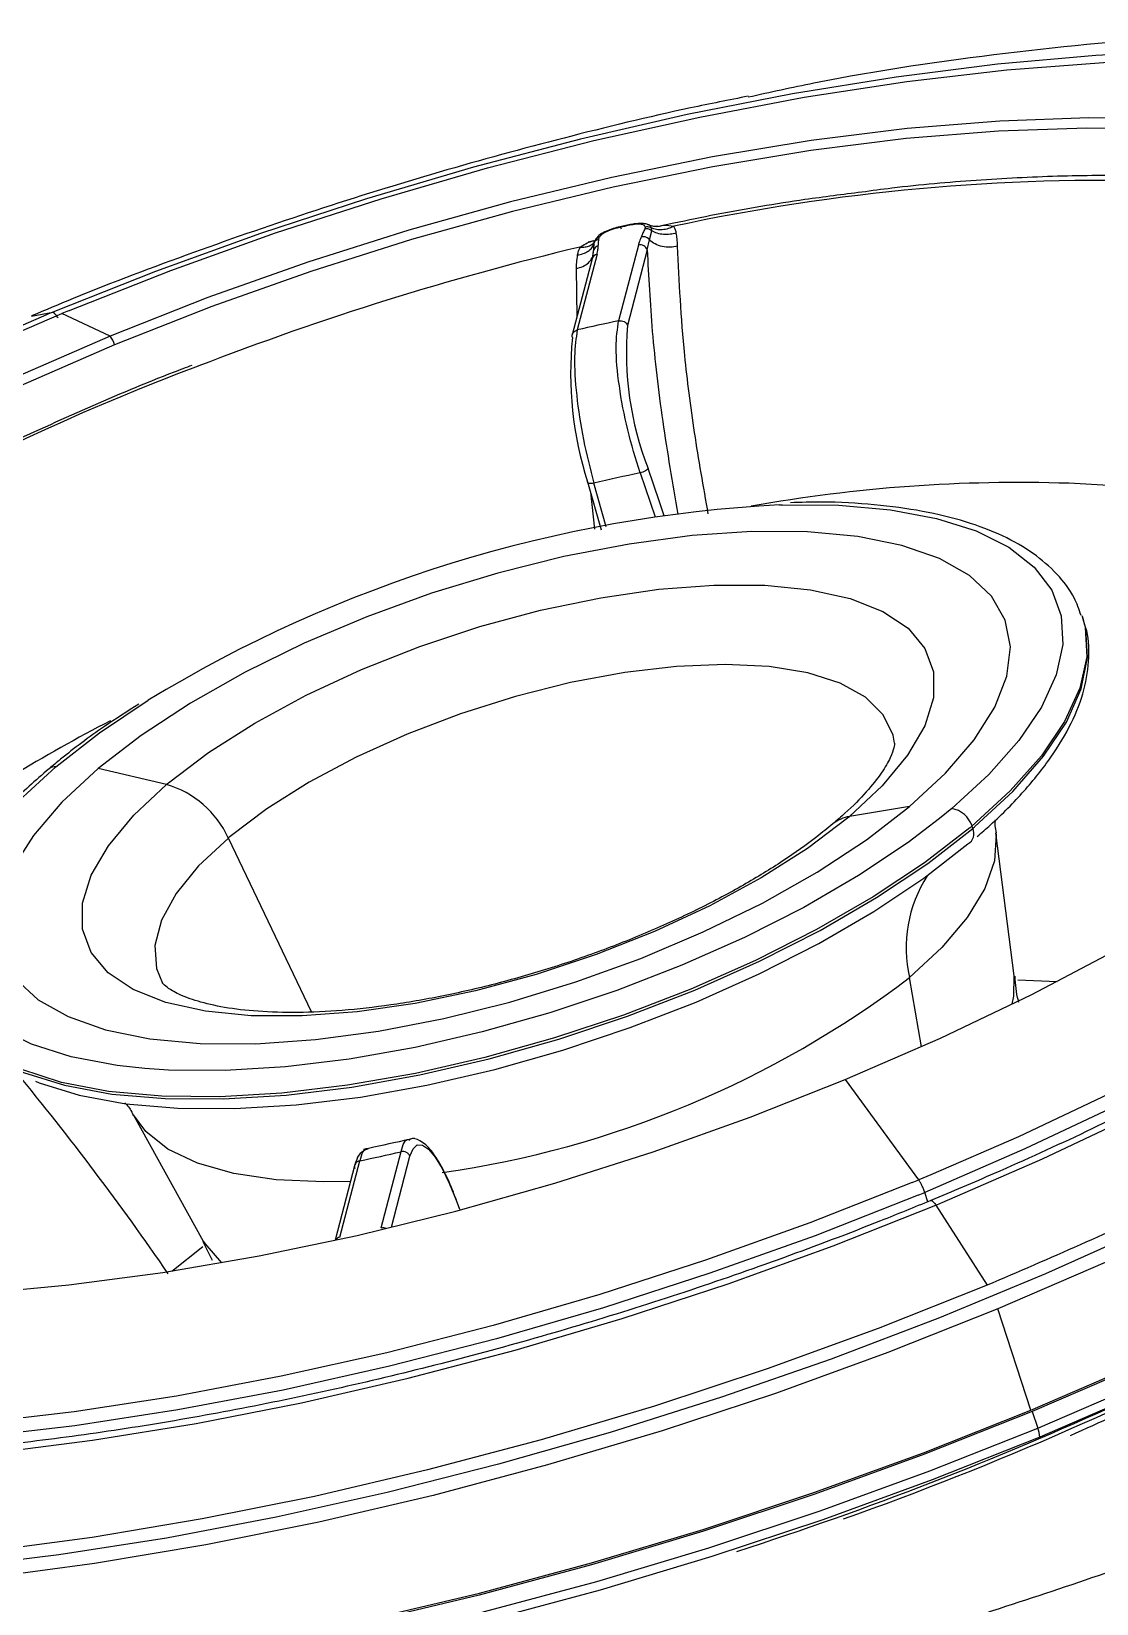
# Model space of a CAD drawing. Extents: x 939 to 1039, y 781 to 934.
# Drawn here: x 987.571 to 989.31, y 834.942 to 837.506 of the extents above; entities that cross this region are included whole.
import ezdxf

# ---------------------------------------------------------------- set-up
doc = ezdxf.new("R2010")
doc.units = 0
doc.header["$MEASUREMENT"] = 0
doc.layers.add('1', color=4, linetype='Continuous')

# ---------------------------------------------------------------- blocks, each defined once
blk = doc.blocks.new('Envoy')
at = {"layer": '1', "color": 3, "linetype": 'Continuous', "lineweight": 25}
for p, q in [((49.8924, 38.0166), (49.8777, 38.0133)), ((49.93, 38.0067), (49.9294, 38.0115)), ((49.9407, 38.0139), (49.9376, 38.0133)), ((49.9658, 38.019), (49.9407, 38.0139)), ((49.8347, 37.9904), (49.826, 37.9883)), ((49.8335, 37.9855), (49.833, 37.986)), ((49.8353, 37.9858), (49.8347, 37.9781)), ((49.8371, 37.9911), (49.8353, 37.9858)), ((49.8387, 37.9934), (49.8371, 37.9911)), ((49.9079, 37.9835), (49.8758, 37.8599)), ((49.9224, 37.9759), (49.9262, 37.9918)), ((49.9262, 37.9918), (49.93, 38.0067)), ((49.8324, 37.9613), (49.8001, 37.8372)), ((49.8405, 37.9686), (49.8083, 37.845)), ((49.8348, 37.9753), (49.8328, 37.9625)), ((49.8347, 37.9781), (49.8342, 37.9715)), ((49.8345, 37.978), (49.8342, 37.9723)), ((49.9224, 37.9759), (49.8903, 37.8523)), ((49.8063, 37.9451), (49.8076, 37.8657)), ((48.9176, 37.8676), (48.9523, 37.874)), ((49.0458, 37.8349), (48.9673, 37.872)), ((49.9108, 37.6117), (49.9351, 37.5404)), ((49.9419, 37.5663), (49.9238, 37.6192)), ((49.8251, 37.5974), (49.8473, 37.5187)), ((49.8299, 37.5803), (49.8365, 37.5201)), ((49.8553, 37.524), (49.8352, 37.595)), ((49.9502, 37.542), (49.9419, 37.5663)), ((50.6319, 37.3794), (50.6328, 37.3768)), ((50.6341, 37.373), (50.6328, 37.3768)), ((50.6362, 37.3658), (50.6341, 37.373)), ((49.1379, 37.1034), (49.0263, 37.1294)), ((50.3504, 37.0675), (50.2525, 37.0513)), ((50.4193, 37.0643), (50.3995, 37.048)), ((50.4524, 37.0356), (50.4537, 37.0318)), ((49.3744, 36.7327), (49.2388, 37.0162)), ((50.5211, 36.7914), (50.4915, 37.0246)), ((50.3702, 36.6757), (50.3506, 36.7886)), ((50.527, 36.7846), (50.5916, 36.7823)), ((50.3657, 36.4586), (50.2458, 36.6221)), ((49.0839, 36.5643), (49.1978, 36.3587)), ((49.4882, 36.3801), (49.5206, 36.5046)), ((49.505, 36.3812), (49.5352, 36.497)), ((49.4454, 36.4836), (49.4133, 36.36)), ((49.4208, 36.3652), (49.4532, 36.4896)), ((50.3855, 36.4668), (50.3657, 36.4585)), ((49.6107, 36.4254), (49.6161, 36.4109)), ((50.3803, 36.4229), (50.3752, 36.4381)), ((50.3935, 36.4174), (50.4772, 36.2865)), ((49.1463, 36.3097), (49.1969, 36.3496)), ((49.1969, 36.3581), (49.2122, 36.3273)), ((50.5485, 36.083), (50.4946, 36.2479)), ((50.5509, 36.0806), (50.5597, 36.0536))]:
    blk.add_line(p, q, dxfattribs=at)
at = {"layer": '1', "color": 3, "linetype": 'Continuous', "lineweight": 25, "flags": 128}
for points in [[(51.3827, 38.2576), (51.3538, 38.2634), (51.2306, 38.2827), (51.0983, 38.2953), (50.9577, 38.3013), (50.8095, 38.3004), (50.6547, 38.2928), (50.4941, 38.2785), (50.3288, 38.2576), (50.1596, 38.2302), (49.9876, 38.1964), (49.8137, 38.1565), (49.639, 38.1106), (49.4645, 38.0591), (49.2912, 38.0023), (49.1201, 37.9405), (48.9523, 37.874)], [(48.978, 37.8764), (49.1451, 37.9422), (49.3155, 38.0032), (49.4881, 38.059), (49.6617, 38.1094), (49.8354, 38.1539), (50.0081, 38.1924), (50.1786, 38.2246), (50.346, 38.2503), (50.5092, 38.2693), (50.6672, 38.2815), (50.8191, 38.2868), (50.9639, 38.2853), (51.1008, 38.2768), (51.2288, 38.2616), (51.3472, 38.2396), (51.4553, 38.211), (51.5524, 38.176), (51.6379, 38.1347), (51.7113, 38.0875), (51.7545, 38.0517)], [(50.404, 36.4217), (50.5673, 36.4927), (50.7253, 36.5675)], [(51.451, 37.9761), (51.3919, 38.0261), (51.3194, 38.07), (51.2342, 38.1076), (51.137, 38.1384), (51.0283, 38.1623), (50.9092, 38.1791), (50.7804, 38.1887), (50.643, 38.191), (50.498, 38.1859), (50.3466, 38.1736), (50.1897, 38.154), (50.0288, 38.1275), (49.8649, 38.094), (49.6994, 38.054), (49.5335, 38.0077), (49.3684, 37.9555), (49.2054, 37.8978), (49.0458, 37.8349)], [(51.4421, 37.961), (51.3833, 38.0106), (51.3113, 38.0543), (51.2267, 38.0915), (51.1301, 38.1222), (51.0222, 38.1459), (50.9039, 38.1626), (50.776, 38.1721), (50.6395, 38.1744), (50.4955, 38.1694), (50.3451, 38.1571), (50.1894, 38.1377), (50.0295, 38.1113), (49.8667, 38.0781), (49.7023, 38.0384), (49.5375, 37.9924), (49.3736, 37.9405), (49.2117, 37.8832), (49.0532, 37.8207)], [(50.7408, 36.3806), (50.5725, 36.305), (50.3995, 36.2333), (50.2228, 36.1662), (50.0434, 36.1038), (49.862, 36.0465), (49.6799, 35.9946), (49.4978, 35.9485), (49.3168, 35.9083), (49.1378, 35.8743), (48.9619, 35.8466), (48.7898, 35.8254), (48.6227, 35.8108), (48.4612, 35.803), (48.3064, 35.8018), (48.159, 35.8074), (48.0199, 35.8197), (47.8897, 35.8386), (47.7691, 35.864), (47.6589, 35.8959), (47.5595, 35.934), (47.4716, 35.9781), (47.3955, 36.028), (47.3318, 36.0835)], [(47.4655, 36.6794), (47.4751, 36.7117), (47.5081, 36.7934), (47.5544, 36.8775), (47.6137, 36.9633), (47.6856, 37.0503), (47.7697, 37.1381), (47.8655, 37.226), (47.9723, 37.3136), (48.0895, 37.4002), (48.2164, 37.4854), (48.3522, 37.5687), (48.4961, 37.6494), (48.6472, 37.7272), (48.8046, 37.8015), (48.9672, 37.872)], [(48.9418, 37.8696), (48.7785, 37.7986), (48.6204, 37.7238), (48.4685, 37.6456), (48.3236, 37.5644), (48.1867, 37.4808), (48.0584, 37.3953), (47.9395, 37.3083), (47.8308, 37.2203), (47.7329, 37.1319), (47.6463, 37.0436), (47.637, 37.0333)], [(49.0458, 37.8349), (48.8949, 37.7693), (48.7493, 37.6998), (48.6103, 37.627), (48.4787, 37.5512), (48.3555, 37.4732), (48.2416, 37.3933), (48.1378, 37.3123), (48.0449, 37.2307), (47.9635, 37.149), (47.8942, 37.068), (47.8376, 36.9881), (47.794, 36.9099), (47.7637, 36.834), (47.747, 36.7609), (47.744, 36.6913), (47.7502, 36.6437)], [(49.0532, 37.8207), (48.8997, 37.754), (48.752, 37.6832), (48.611, 37.6089), (48.4779, 37.5317), (48.3536, 37.4521), (48.239, 37.3707), (48.1352, 37.2882), (48.0427, 37.2052), (47.9624, 37.1222), (47.8949, 37.04), (47.8406, 36.9591), (47.7999, 36.8802), (47.7732, 36.8038), (47.7607, 36.7306), (47.7624, 36.6611), (47.7784, 36.5957), (47.8085, 36.5351), (47.8525, 36.4796)], [(50.2457, 36.6221), (50.4008, 36.6896), (50.5501, 36.7611), (50.6925, 36.8362), (50.827, 36.9144), (50.9525, 36.9949), (51.068, 37.0771), (51.1727, 37.1606), (51.2658, 37.2445), (51.3465, 37.3283), (51.4143, 37.4114), (51.4687, 37.4931), (51.5092, 37.5727), (51.5355, 37.6498), (51.5474, 37.7236), (51.5456, 37.7875)], [(52.216, 37.767), (52.2445, 37.7045), (52.2631, 37.6319), (52.2683, 37.5552), (52.2602, 37.4749), (52.2387, 37.3914), (52.204, 37.3053), (52.1563, 37.2168), (52.0957, 37.1266), (52.0227, 37.035), (51.9376, 36.9426), (51.8409, 36.8499), (51.7331, 36.7573), (51.6148, 36.6654), (51.4866, 36.5747), (51.3491, 36.4856), (51.2032, 36.3985), (51.0496, 36.3141), (50.8891, 36.2327), (50.7226, 36.1547), (50.5509, 36.0806)], [(52.2058, 37.6942), (52.2034, 37.6689), (52.1865, 37.5849), (52.1557, 37.4978), (52.1112, 37.4082), (52.0533, 37.3166), (51.9822, 37.2235), (51.8984, 37.1293), (51.8024, 37.0347), (51.6946, 36.9402), (51.5757, 36.8462), (51.4463, 36.7534), (51.3072, 36.6622), (51.1592, 36.5731), (51.003, 36.4866), (50.8395, 36.4033), (50.6698, 36.3236), (50.4946, 36.2479)], [(50.5485, 36.083), (50.7197, 36.1569), (50.8857, 36.2346), (51.0457, 36.3158), (51.1989, 36.4), (51.3444, 36.4867), (51.4814, 36.5756), (51.6093, 36.6661), (51.7272, 36.7577), (51.8347, 36.85), (51.9311, 36.9424), (52.0159, 37.0345), (52.0887, 37.1258), (52.1491, 37.2158), (52.1967, 37.304), (52.2313, 37.3899), (52.2527, 37.4731), (52.2608, 37.5532), (52.2556, 37.6296), (52.2406, 37.6915)], [(50.1385, 37.5598), (50.1432, 37.5599), (50.2353, 37.5591), (50.3195, 37.5517), (50.3944, 37.5376), (50.459, 37.5171), (50.5124, 37.4905), (50.5537, 37.4582), (50.5825, 37.4206), (50.5982, 37.3784), (50.6006, 37.332), (50.5897, 37.2823), (50.5657, 37.2298), (50.5289, 37.1755), (50.4799, 37.12), (50.4193, 37.0643)], [(50.3504, 37.0675), (50.4094, 37.1222), (50.456, 37.1765), (50.4896, 37.2295), (50.5094, 37.2803), (50.5152, 37.3279), (50.5068, 37.3716), (50.4844, 37.4106), (50.4484, 37.4443), (50.3994, 37.4721), (50.3382, 37.4935), (50.266, 37.5081), (50.1838, 37.5157), (50.0931, 37.5162), (49.9955, 37.5095), (49.8927, 37.4958), (49.7864, 37.4753), (49.6784, 37.4483), (49.5705, 37.4154), (49.4647, 37.377), (49.3627, 37.3339), (49.2663, 37.2867), (49.1771, 37.2363), (49.0966, 37.1836), (49.0263, 37.1294)], [(51.831, 37.4986), (51.7966, 37.4386), (51.737, 37.3523), (51.6646, 37.2647), (51.58, 37.1764), (51.4837, 37.0879), (51.3762, 36.9998), (51.2583, 36.9126), (51.1306, 36.8269), (50.994, 36.7432), (50.8492, 36.6619), (50.6972, 36.5837), (50.5389, 36.5089), (50.3752, 36.4381)], [(52.2729, 37.4728), (52.2668, 37.4286), (52.2454, 37.3454), (52.2108, 37.2595), (52.1632, 37.1713), (52.1029, 37.0814), (52.0301, 36.9901), (51.9453, 36.898), (51.8489, 36.8056), (51.7414, 36.7133), (51.6235, 36.6217), (51.4957, 36.5312), (51.3586, 36.4424), (51.2132, 36.3556), (51.06, 36.2715), (50.9, 36.1903), (50.734, 36.1126), (50.5629, 36.0387)], [(49.1412, 37.1062), (49.2066, 37.1557), (49.2819, 37.2037), (49.3656, 37.2491), (49.456, 37.291), (49.5513, 37.3286), (49.6494, 37.3611), (49.7485, 37.3879), (49.8465, 37.4083), (49.9414, 37.4221), (50.0313, 37.4289), (50.1145, 37.4286), (50.1891, 37.4211), (50.2537, 37.4067), (50.3071, 37.3856), (50.348, 37.3583), (50.3757, 37.3253), (50.3896, 37.2872), (50.3895, 37.2449), (50.3753, 37.1993), (50.3473, 37.1511), (50.3061, 37.1015), (50.2525, 37.0513)], [(51.7602, 37.4248), (51.7192, 37.3672), (51.6473, 37.2802), (51.5632, 37.1924), (51.4674, 37.1045), (51.3606, 37.0169), (51.2434, 36.9303), (51.1165, 36.8451), (50.9807, 36.7618), (50.8368, 36.6811), (50.6857, 36.6033), (50.5283, 36.529), (50.3855, 36.4668)], [(50.5597, 36.0536), (50.7314, 36.1277), (50.8979, 36.2057), (51.0584, 36.2871), (51.212, 36.3716), (51.358, 36.4586), (51.4954, 36.5477), (51.6236, 36.6385), (51.742, 36.7304), (51.8498, 36.8229), (51.9465, 36.9157), (52.0315, 37.008), (52.1045, 37.0996), (52.1651, 37.1898), (52.2128, 37.2783), (52.2475, 37.3645), (52.2611, 37.411)], [(50.6328, 37.3768), (50.6374, 37.3595), (50.6397, 37.3117), (50.6284, 37.2604), (50.6036, 37.2063), (50.5656, 37.1503), (50.5149, 37.0931), (50.4524, 37.0356)], [(50.4572, 37.0348), (50.5191, 37.0923), (50.5691, 37.1495), (50.6064, 37.2054), (50.6306, 37.2594), (50.6412, 37.3105), (50.6381, 37.3581), (50.6362, 37.3658)], [(50.3261, 37.1711), (50.3237, 37.184), (50.3077, 37.2174), (50.2787, 37.2459), (50.2374, 37.2688), (50.1846, 37.2856), (50.1215, 37.2958), (50.0496, 37.2994), (49.9704, 37.2961), (49.8857, 37.2862), (49.7974, 37.2697), (49.7074, 37.2471), (49.6178, 37.2188), (49.5304, 37.1856), (49.4474, 37.1481), (49.3705, 37.1071), (49.3014, 37.0636), (49.2416, 37.0186)], [(48.9574, 37.1326), (49.0286, 37.1879), (49.108, 37.2409)], [(49.1024, 36.6403), (49.0572, 36.6452), (48.9823, 36.6593), (48.9176, 36.6798), (48.8643, 36.7064), (48.8229, 36.7387), (48.7942, 36.7763), (48.7785, 36.8185), (48.776, 36.8649), (48.7869, 36.9146), (48.8109, 36.967), (48.8477, 37.0214), (48.8968, 37.0768), (48.9574, 37.1326)], [(49.0263, 37.1294), (48.9673, 37.0747), (48.9206, 37.0203), (48.8871, 36.9674)], [(48.8922, 36.7862), (48.9282, 36.7525), (48.9772, 36.7248), (49.0384, 36.7034), (49.1107, 36.6888), (49.1929, 36.6812), (49.2835, 36.6807), (49.3811, 36.6874), (49.4839, 36.7011), (49.5903, 36.7216), (49.6983, 36.7485), (49.8061, 36.7815), (49.9119, 36.8199), (50.0139, 36.863), (50.1104, 36.9102), (50.1996, 36.9605), (50.28, 37.0133), (50.3504, 37.0675)], [(50.2492, 37.0486), (50.1838, 36.999), (50.1085, 36.9511), (50.0248, 36.9057), (49.9344, 36.8638), (49.8391, 36.8262), (49.741, 36.7937), (49.6419, 36.7669), (49.5439, 36.7464), (49.449, 36.7327), (49.3591, 36.7259), (49.2759, 36.7262), (49.2013, 36.7337), (49.1367, 36.7481), (49.0833, 36.7692), (49.0424, 36.7965), (49.0147, 36.8295), (49.0008, 36.8675), (49.0009, 36.9098), (49.0151, 36.9555), (49.0431, 37.0037), (49.0843, 37.0533), (49.1379, 37.1034)], [(50.3995, 37.048), (50.348, 37.009), (50.2671, 36.955), (50.1778, 36.9031), (50.0813, 36.8541), (49.9791, 36.8086), (49.8727, 36.7674), (49.7636, 36.7309), (49.6533, 36.6999), (49.5436, 36.6746), (49.436, 36.6556), (49.3321, 36.6429), (49.2334, 36.637), (49.1413, 36.6377), (49.1024, 36.6403)], [(47.8786, 36.0538), (47.9919, 36.0279), (48.1151, 36.0086), (48.2474, 35.996), (48.3881, 35.99), (48.5362, 35.9909), (48.6911, 35.9985), (48.8516, 36.0128), (49.017, 36.0337), (49.1862, 36.0611), (49.3582, 36.0949), (49.5321, 36.1349), (49.7068, 36.1807), (49.8813, 36.2322), (50.0546, 36.289), (50.2256, 36.3509), (50.3935, 36.4174)], [(50.449, 37.0327), (50.375, 36.9758), (50.2912, 36.9202), (50.1987, 36.8668), (50.099, 36.8164), (49.9934, 36.7697), (49.8835, 36.7273), (49.7709, 36.69), (49.6573, 36.6582), (49.5442, 36.6323), (49.4334, 36.6129), (49.3263, 36.6001), (49.2247, 36.5941), (49.13, 36.5951), (49.0434, 36.6029), (48.9664, 36.6176), (48.9, 36.6389), (48.8452, 36.6664), (48.8027, 36.6998), (48.7733, 36.7386), (48.7627, 36.7624)], [(48.7631, 36.7612), (48.7757, 36.7327), (48.8059, 36.6942), (48.849, 36.6611), (48.9044, 36.6338), (48.9714, 36.6129), (49.0489, 36.5986), (49.1358, 36.5911), (49.231, 36.5905), (49.3329, 36.5968), (49.4401, 36.6099), (49.5511, 36.6297), (49.6643, 36.6558), (49.7779, 36.6879), (49.8904, 36.7256), (50.0001, 36.7681), (50.1054, 36.8151), (50.2048, 36.8656), (50.2968, 36.9191), (50.3802, 36.9748), (50.4537, 37.0318)], [(49.2388, 37.0162), (49.1903, 36.9706), (49.1537, 36.9256), (49.1297, 36.882), (49.1189, 36.8409), (49.1215, 36.8032), (49.1311, 36.7796)], [(50.4916, 37.0242), (50.4919, 37.0212), (50.4892, 36.979), (50.4733, 36.9338), (50.4445, 36.8864), (50.4034, 36.8377), (50.3506, 36.7886)], [(48.9243, 36.6194), (48.93, 36.6171), (48.9956, 36.5967), (49.0714, 36.5827), (49.1565, 36.5753), (49.2496, 36.5747), (49.3493, 36.5809), (49.4542, 36.5937), (49.5628, 36.6131), (49.6735, 36.6387), (49.7847, 36.6701), (49.8948, 36.7069), (50.0021, 36.7485), (50.1051, 36.7945), (50.2024, 36.8439), (50.2925, 36.8963), (50.374, 36.9508), (50.4459, 37.0065)], [(50.5182, 36.7452), (50.5206, 36.758), (50.5211, 36.7914)], [(47.7641, 36.5967), (47.779, 36.564), (47.8167, 36.5073), (47.8676, 36.4559), (47.9314, 36.41), (48.0075, 36.37), (48.0954, 36.3361), (48.1944, 36.3087), (48.3039, 36.288), (48.4231, 36.274), (48.5511, 36.2669), (48.687, 36.2667), (48.8298, 36.2734), (48.9785, 36.2871), (49.132, 36.3075), (49.2892, 36.3345), (49.4489, 36.368), (49.6101, 36.4077), (49.7715, 36.4533), (49.932, 36.5045), (50.0905, 36.5609), (50.2457, 36.6221)], [(49.4383, 36.4559), (49.3944, 36.4552), (49.3167, 36.4588), (49.2476, 36.4691), (49.1884, 36.4858), (49.1403, 36.5086), (49.1041, 36.5372), (49.0838, 36.5644)], [(49.5352, 36.497), (49.5402, 36.5094), (49.5471, 36.5155), (49.5556, 36.5152), (49.5654, 36.5085), (49.5763, 36.4956), (49.5877, 36.4769), (49.5993, 36.4533), (49.6107, 36.4254)], [(50.355, 36.4541), (50.1878, 36.3884), (50.0174, 36.3274), (49.8448, 36.2715), (49.6712, 36.2211), (49.4975, 36.1766), (49.3249, 36.1381), (49.1543, 36.1059), (48.9869, 36.0803), (48.8237, 36.0613), (48.6657, 36.0491), (48.5138, 36.0437), (48.369, 36.0453), (48.2322, 36.0537), (48.1042, 36.0689), (47.9857, 36.0909), (47.9636, 36.0961)], [(50.3645, 36.4336), (50.1963, 36.3674), (50.0248, 36.3061), (49.8512, 36.2499), (49.6765, 36.1992), (49.5018, 36.1544), (49.3281, 36.1157), (49.1565, 36.0833), (48.9881, 36.0575), (48.8239, 36.0384), (48.6649, 36.0261), (48.5121, 36.0207), (48.3664, 36.0223), (48.2288, 36.0307), (48.1, 36.0461), (47.9808, 36.0682), (47.8721, 36.097), (47.7744, 36.1322), (47.7516, 36.1421)], [(49.1979, 36.3585), (49.2003, 36.3545), (49.2274, 36.3232)], [(50.4772, 36.2865), (50.2993, 36.2159), (50.1179, 36.1502), (49.9342, 36.0896), (49.7491, 36.0345), (49.5638, 35.9853), (49.3792, 35.9421), (49.1963, 35.9053), (49.0163, 35.8751), (48.84, 35.8516), (48.6685, 35.8349), (48.5028, 35.8252), (48.3437, 35.8224), (48.1922, 35.8267), (48.0491, 35.838), (47.9152, 35.8562), (47.7913, 35.8812), (47.678, 35.913), (47.576, 35.9512), (47.4859, 35.9957), (47.4081, 36.0463), (47.3431, 36.1026)], [(50.4946, 36.2479), (50.315, 36.1767), (50.132, 36.1103), (49.9466, 36.0492), (49.7599, 35.9936), (49.5729, 35.9439), (49.3866, 35.9004), (49.2021, 35.8633), (49.0204, 35.8328), (48.8426, 35.809), (48.6695, 35.7922), (48.5023, 35.7824), (48.3418, 35.7796), (48.1889, 35.784), (48.0446, 35.7954), (47.9095, 35.8137), (47.7844, 35.839), (47.6701, 35.871), (47.5672, 35.9096), (47.4762, 35.9545), (47.3977, 36.0055), (47.3321, 36.0623)], [(50.5509, 36.0806), (50.375, 36.0108), (50.1958, 35.9456), (50.0143, 35.8854), (49.8314, 35.8305), (49.6482, 35.7812), (49.4656, 35.7377), (49.2845, 35.7004), (49.1059, 35.6694), (48.9309, 35.6448), (48.7602, 35.6268), (48.5949, 35.6155), (48.4358, 35.611), (48.2838, 35.6132), (48.1397, 35.6222), (48.0041, 35.6379), (47.878, 35.6602)], [(47.8836, 35.6638), (48.0094, 35.6416), (48.1445, 35.6259), (48.2882, 35.617), (48.4398, 35.6148), (48.5984, 35.6193), (48.7632, 35.6306), (48.9334, 35.6485), (49.1079, 35.673), (49.2859, 35.704), (49.4664, 35.7412), (49.6485, 35.7845), (49.8312, 35.8336), (50.0135, 35.8884), (50.1945, 35.9484), (50.3731, 36.0134), (50.5485, 36.083)], [(50.5629, 36.0387), (50.3876, 35.9691), (50.209, 35.9041), (50.028, 35.8441), (49.8457, 35.7894), (49.6631, 35.7402), (49.481, 35.6969), (49.3005, 35.6597), (49.1225, 35.6288), (48.948, 35.6043), (48.7779, 35.5864), (48.6131, 35.5751), (48.4545, 35.5706), (48.303, 35.5728), (48.1593, 35.5817), (48.0242, 35.5974), (47.8985, 35.6196), (47.7827, 35.6484), (47.6776, 35.6835), (47.5837, 35.7247), (47.5015, 35.7718), (47.4313, 35.8247), (47.3818, 35.8735)], [(47.4274, 35.8311), (47.4885, 35.7859), (47.571, 35.7386), (47.6653, 35.6973), (47.7707, 35.6621), (47.8868, 35.6332), (48.013, 35.6109), (48.1485, 35.5952), (48.2926, 35.5862), (48.4446, 35.584), (48.6037, 35.5886), (48.769, 35.5999), (48.9397, 35.6178), (49.1147, 35.6424), (49.2933, 35.6735), (49.4744, 35.7108), (49.657, 35.7542), (49.8403, 35.8035), (50.0231, 35.8584), (50.2046, 35.9186), (50.3838, 35.9838), (50.5597, 36.0536)]]:
    blk.add_lwpolyline(points, dxfattribs=at)
at = {"layer": '1', "color": 3, "linetype": 'Continuous', "lineweight": 25}
for centre, radius, start, end in [((50.6711, 34.7328), 3.3563, 88.2667, 102.1311), ((49.9108, 37.9712), 0.0126, 21.9287, 103.0024), ((50.9473, 33.2471), 4.8673, 103.4801, 111.1735), ((49.8424, 37.9584), 0.0104, 100.7146, 164.1035), ((51.0275, 32.8618), 5.4248, 112.4913, 112.6112), ((51.1026, 32.7162), 5.5805, 112.3788, 112.498), ((50.6341, 34.2702), 3.669, 101.9289, 103.0079), ((49.0164, 37.8106), 0.0382, 15.3828, 39.5232), ((50.3724, 37.7739), 0.575, 174.1509, 197.8752), ((50.4086, 37.8078), 0.5202, 175.0907, 201.2611), ((50.5011, 34.2709), 3.7517, 110.4656, 127.0053), ((50.5635, 34.4802), 3.1989, 101.7735, 103.1592), ((50.5289, 35.107), 2.4892, 88.1275, 100.1069), ((50.5755, 36.4227), 1.1727, 73.7414, 88.3026), ((50.2548, 35.3592), 2.2036, 93.0242, 121.3594), ((50.228, 34.9147), 2.5793, 117.2641, 125.4543), ((48.9561, 37.1167), 0.0159, 85.2989, 128.7482), ((49.6148, 36.5374), 0.7402, 129.7828, 130.1145), ((49.0926, 36.9492), 0.1608, 24.6521, 73.6613), ((50.413, 37.0234), 0.0413, 17.0963, 81.2165), ((50.2607, 36.9968), 0.0552, 98.5133, 129.6075), ((49.7481, 37.6503), 0.7831, 309.7921, 310.1056), ((49.7271, 37.897), 1.1261, 309.8718, 310.098), ((49.7561, 37.8598), 1.0827, 310.1104, 310.3572), ((49.6669, 36.5079), 0.6646, 129.7852, 130.1059), ((50.4367, 37.0232), 0.019, 298.8259, 27.0067), ((50.5603, 36.8378), 0.2153, 147.1394, 193.2146), ((49.3551, 38.1026), 1.6486, 278.1203, 307.1475), ((45.3168, 33.6781), 4.6395, 34.4888, 39.5762), ((48.6963, 40.0717), 3.6612, 281.93, 283.0113), ((47.9795, 42.222), 6.2379, 292.38431, 292.49055), ((48.2904, 41.472), 5.4485, 292.3745, 292.4968), ((48.3275, 41.4072), 5.4006, 292.4909, 292.6114), ((49.491, 36.3673), 0.013, 64.7421, 102.1641), ((49.4229, 36.3547), 0.0107, 101.3544, 149.4004), ((48.4441, 40.9869), 5.3903, 289.4943, 297.8994), ((48.3188, 41.2975), 5.7193, 287.8176, 294.5562), ((50.5105, 36.0353), 0.0525, 3.7675, 20.4928)]:
    blk.add_arc(centre, radius, start, end, dxfattribs=at)
for points, knots in [([(50.0874, 38.2252), (50.1232, 38.2331), (50.2663, 38.2645), (50.5092, 38.2992), (50.8092, 38.3281), (51.0895, 38.334), (51.3471, 38.3194), (51.5722, 38.2811), (51.7139, 38.2468), (51.7691, 38.2203), (51.7711, 38.2194)], [0, 0, 0, 0, 0.052338, 0.209331, 0.366325, 0.523318, 0.680312, 0.837306, 0.9943, 1, 1, 1, 1]), ([(50.0873, 38.2263), (50.0559, 38.2201), (49.9557, 38.2003), (49.7872, 38.1592), (49.5829, 38.1036), (49.381, 38.0412), (49.1817, 37.9721), (49.027, 37.9142), (48.9402, 37.8774), (48.9177, 37.8678)], [0, 0, 0, 0, 0.0790473, 0.2530632, 0.425422, 0.5968736, 0.7681648, 0.9399244, 1, 1, 1, 1]), ([(50.7827, 38.0942), (50.7615, 38.095), (50.6999, 38.0974), (50.5928, 38.0967), (50.4599, 38.0897), (50.3527, 38.0807), (50.2889, 38.072), (50.2725, 38.0698)], [0, 0, 0, 0, 0.135741, 0.394141, 0.652438, 0.910597, 1, 1, 1, 1]), ([(50.2725, 38.0698), (50.2417, 38.0659), (50.1639, 38.0561), (50.0611, 38.0389), (49.9889, 38.0239), (49.9658, 38.019)], [0, 0, 0, 0, 0.307853, 0.778748, 1, 1, 1, 1]), ([(52.0477, 38.0508), (52.078, 38.0148), (52.1384, 37.9426), (52.1765, 37.815), (52.1751, 37.6761), (52.1304, 37.5265), (52.0443, 37.3693), (51.9179, 37.2072), (51.7535, 37.0427), (51.5539, 36.8789), (51.3226, 36.7184), (51.0632, 36.5643), (50.7813, 36.418), (50.5786, 36.3303), (50.4772, 36.2865)], [0, 0, 0, 0, 0.083333, 0.166667, 0.25, 0.333333, 0.416667, 0.5, 0.583333, 0.666667, 0.75, 0.833333, 0.916667, 1, 1, 1, 1]), ([(49.8779, 38.0134), (49.8743, 38.0125), (49.8669, 38.0106), (49.8553, 38.0063), (49.8448, 38.0009), (49.8407, 37.996), (49.8385, 37.9935)], [0, 0, 0, 0, 0.231609, 0.473155, 0.729235, 1, 1, 1, 1]), ([(49.8766, 38.0121), (49.8723, 38.011), (49.8642, 38.009), (49.8539, 38.0046), (49.8473, 38.0002), (49.8454, 37.9978), (49.8445, 37.9966)], [0, 0, 0, 0, 0.334066, 0.622998, 0.82173, 1, 1, 1, 1]), ([(49.8913, 38.0154), (49.8886, 38.0148), (49.8837, 38.0137), (49.8788, 38.0126), (49.8766, 38.0121)], [0, 0, 0, 0, 0.560009, 1, 1, 1, 1]), ([(49.8766, 38.0121), (49.8768, 38.0125), (49.8771, 38.0134), (49.878, 38.0134), (49.879, 38.0124), (49.8797, 38.0109), (49.8801, 38.0102)], [0, 0, 0, 0, 0.244185, 0.500089, 0.755912, 1, 1, 1, 1]), ([(49.9189, 38.0131), (49.9187, 38.0138), (49.9181, 38.0154), (49.9149, 38.017), (49.9094, 38.0178), (49.9013, 38.0173), (49.8948, 38.016), (49.8913, 38.0154)], [0, 0, 0, 0, 0.14915, 0.311886, 0.493498, 0.731834, 1, 1, 1, 1]), ([(49.9248, 38.0166), (49.9227, 38.0173), (49.9187, 38.0186), (49.9103, 38.0186), (49.9013, 38.0181), (49.8953, 38.0171), (49.8924, 38.0166)], [0, 0, 0, 0, 0.273419, 0.530238, 0.770051, 1, 1, 1, 1]), ([(49.9184, 38.0103), (49.9175, 38.008), (49.9157, 38.0037), (49.9138, 37.9995), (49.913, 37.9976)], [0, 0, 0, 0, 0.5600562, 1, 1, 1, 1]), ([(49.9189, 38.0131), (49.9189, 38.0126), (49.919, 38.0117), (49.9186, 38.0108), (49.9184, 38.0103)], [0, 0, 0, 0, 0.559644, 1, 1, 1, 1]), ([(49.9184, 38.0103), (49.9194, 38.0104), (49.9215, 38.0107), (49.9246, 38.01), (49.9276, 38.0088), (49.9292, 38.0074), (49.93, 38.0067)], [0, 0, 0, 0, 0.24545, 0.499993, 0.754539, 1, 1, 1, 1]), ([(49.9189, 38.0131), (49.9198, 38.0133), (49.9216, 38.0137), (49.9244, 38.0135), (49.9271, 38.0129), (49.9287, 38.0119), (49.9294, 38.0115)], [0, 0, 0, 0, 0.2465359, 0.5000112, 0.7534743, 1, 1, 1, 1]), ([(49.9395, 38.0142), (49.9368, 38.0139), (49.9313, 38.0133), (49.9249, 38.0163), (49.9215, 38.0178)], [0, 0, 0, 0, 0.474529, 1, 1, 1, 1]), ([(49.9294, 38.0115), (49.9283, 38.0138), (49.9268, 38.0167), (49.923, 38.0169), (49.9222, 38.017)], [0, 0, 0, 0, 0.770981, 1, 1, 1, 1]), ([(49.9658, 38.0141), (49.9628, 38.0127), (49.9567, 38.0099), (49.9469, 38.0082), (49.9374, 38.0085), (49.9321, 38.0105), (49.9294, 38.0115)], [0, 0, 0, 0, 0.241835, 0.494705, 0.750383, 1, 1, 1, 1]), ([(49.9406, 38.0141), (49.9433, 38.0147), (49.9523, 38.017), (49.9603, 38.0153), (49.9658, 38.0141)], [0, 0, 0, 0, 0.299892, 1, 1, 1, 1]), ([(49.9699, 38.0033), (49.9694, 38.0054), (49.9685, 38.0093), (49.9666, 38.0126), (49.9658, 38.0141)], [0, 0, 0, 0, 0.558938, 1, 1, 1, 1]), ([(49.8083, 37.9674), (49.8115, 37.968), (49.8181, 37.9692), (49.8263, 37.9733), (49.8326, 37.9789), (49.8344, 37.9835), (49.8353, 37.9858)], [0, 0, 0, 0, 0.240347, 0.49331, 0.749813, 1, 1, 1, 1]), ([(49.8127, 37.9803), (49.8189, 37.984), (49.8277, 37.9894), (49.8382, 37.9915), (49.8414, 37.9921)], [0, 0, 0, 0, 0.698106, 1, 1, 1, 1]), ([(49.8127, 37.9803), (49.8156, 37.9802), (49.8214, 37.9801), (49.8287, 37.9821), (49.8344, 37.9857), (49.8362, 37.9893), (49.8371, 37.9911)], [0, 0, 0, 0, 0.241834, 0.494699, 0.750387, 1, 1, 1, 1]), ([(49.8435, 37.9937), (49.8425, 37.9934), (49.8405, 37.9927), (49.8381, 37.9909), (49.8362, 37.9885), (49.8356, 37.9867), (49.8353, 37.9858)], [0, 0, 0, 0, 0.245412, 0.500005, 0.754586, 1, 1, 1, 1]), ([(49.8445, 37.9966), (49.8436, 37.9964), (49.8417, 37.996), (49.8397, 37.9948), (49.8389, 37.9937), (49.8387, 37.9934)], [0, 0, 0, 0, 0.398783, 0.808501, 1, 1, 1, 1]), ([(49.8426, 37.9821), (49.8427, 37.9842), (49.843, 37.9881), (49.8433, 37.992), (49.8435, 37.9937)], [0, 0, 0, 0, 0.559986, 1, 1, 1, 1]), ([(49.8435, 37.9937), (49.8436, 37.9942), (49.8437, 37.9952), (49.8442, 37.9962), (49.8445, 37.9966)], [0, 0, 0, 0, 0.559732, 1, 1, 1, 1]), ([(49.913, 37.9976), (49.9118, 37.9949), (49.9098, 37.9901), (49.9085, 37.9855), (49.9079, 37.9835)], [0, 0, 0, 0, 0.5599732, 1, 1, 1, 1]), ([(49.913, 37.9976), (49.9142, 37.9977), (49.9167, 37.9979), (49.9205, 37.9968), (49.9239, 37.9947), (49.9255, 37.9927), (49.9262, 37.9918)], [0, 0, 0, 0, 0.243111, 0.50001, 0.756917, 1, 1, 1, 1]), ([(49.9719, 37.9817), (49.9679, 37.981), (49.9597, 37.9795), (49.9467, 37.9808), (49.9346, 37.9848), (49.929, 37.9895), (49.9262, 37.9918)], [0, 0, 0, 0, 0.233427, 0.486567, 0.746983, 1, 1, 1, 1]), ([(49.9699, 38.0033), (49.9665, 38.0024), (49.9597, 38.0006), (49.9488, 38.0005), (49.9384, 38.0023), (49.9328, 38.0053), (49.93, 38.0067)], [0, 0, 0, 0, 0.240368, 0.49334, 0.749836, 1, 1, 1, 1]), ([(49.9719, 37.9817), (49.9717, 37.9858), (49.9714, 37.9932), (49.9703, 38.0002), (49.9699, 38.0033)], [0, 0, 0, 0, 0.559242, 1, 1, 1, 1]), ([(49.8083, 37.9674), (49.8077, 37.9633), (49.8066, 37.9558), (49.8064, 37.9484), (49.8063, 37.9451)], [0, 0, 0, 0, 0.558876, 1, 1, 1, 1]), ([(49.8063, 37.9451), (49.8101, 37.9461), (49.8179, 37.9483), (49.8274, 37.9544), (49.8308, 37.9599), (49.8324, 37.9626)], [0, 0, 0, 0, 0.316753, 0.658534, 1, 1, 1, 1]), ([(49.8127, 37.9803), (49.8116, 37.9779), (49.8096, 37.9736), (49.8087, 37.9693), (49.8083, 37.9674)], [0, 0, 0, 0, 0.560359, 1, 1, 1, 1]), ([(49.8324, 37.9626), (49.8325, 37.9627), (49.8345, 37.9653), (49.8343, 37.9684), (49.8342, 37.9715)], [0, 0, 0, 0, 0.023901, 1, 1, 1, 1]), ([(49.8426, 37.9821), (49.8414, 37.9817), (49.839, 37.9808), (49.8362, 37.9782), (49.8344, 37.975), (49.8342, 37.9726), (49.8342, 37.9715)], [0, 0, 0, 0, 0.243097, 0.500012, 0.756879, 1, 1, 1, 1]), ([(49.8405, 37.9686), (49.8411, 37.9712), (49.8421, 37.9758), (49.8424, 37.9801), (49.8426, 37.9821)], [0, 0, 0, 0, 0.55998, 1, 1, 1, 1]), ([(49.9224, 37.9759), (49.9246, 37.9324), (49.929, 37.8453), (49.9459, 37.6988), (49.9636, 37.5952), (49.9723, 37.5441)], [0, 0, 0, 0, 0.336106, 0.672237, 1, 1, 1, 1]), ([(50.022, 37.5449), (50.0142, 37.5895), (49.9986, 37.6786), (49.9793, 37.8297), (49.9747, 37.9241), (49.9719, 37.9817)], [0, 0, 0, 0, 0.280162, 0.560319, 1, 1, 1, 1]), ([(48.9608, 37.8648), (48.9596, 37.8666), (48.9573, 37.8701), (48.9543, 37.8732), (48.953, 37.8737), (48.9523, 37.874)], [0, 0, 0, 0, 0.333304, 0.666618, 1, 1, 1, 1]), ([(49.9108, 37.6117), (49.9036, 37.635), (49.8893, 37.6816), (49.8756, 37.7551), (49.8697, 37.82), (49.8738, 37.8466), (49.8758, 37.8599)], [0, 0, 0, 0, 0.2496055, 0.5000272, 0.7500172, 1, 1, 1, 1]), ([(49.8758, 37.8599), (49.8773, 37.8601), (49.8803, 37.8604), (49.8847, 37.8589), (49.8884, 37.8562), (49.8897, 37.8536), (49.8903, 37.8524)], [0, 0, 0, 0, 0.2499871, 0.4999834, 0.7500057, 1, 1, 1, 1]), ([(49.8004, 37.8325), (49.8001, 37.8338), (49.7997, 37.8366), (49.8012, 37.8405), (49.8041, 37.8436), (49.8069, 37.8445), (49.8083, 37.845)], [0, 0, 0, 0, 0.250016, 0.499978, 0.750003, 1, 1, 1, 1]), ([(49.8083, 37.845), (49.8062, 37.8317), (49.8021, 37.8051), (49.8061, 37.7397), (49.8171, 37.6657), (49.8292, 37.6186), (49.8352, 37.595)], [0, 0, 0, 0, 0.249559, 0.499965, 0.750384, 1, 1, 1, 1]), ([(49.1793, 37.7872), (49.1696, 37.7835), (49.1115, 37.7617), (49.0083, 37.7178), (48.8709, 37.6557), (48.7388, 37.5901), (48.6127, 37.5217), (48.4931, 37.4508), (48.3815, 37.378), (48.292, 37.3148), (48.2436, 37.2757), (48.2263, 37.2617)], [0, 0, 0, 0, 0.0260011, 0.1547991, 0.2836123, 0.4124473, 0.5413127, 0.6702183, 0.7991742, 0.9281934, 1, 1, 1, 1]), ([(51.9153, 37.7074), (51.9153, 37.7035), (51.9155, 37.6777), (51.9044, 37.6264), (51.8814, 37.554), (51.8459, 37.4789), (51.7995, 37.4018), (51.742, 37.3229), (51.6735, 37.2427), (51.5945, 37.1617), (51.5053, 37.0801), (51.4063, 36.9986), (51.2981, 36.9177), (51.1811, 36.8377), (51.0561, 36.7592), (50.9236, 36.6825), (50.7845, 36.6082), (50.6393, 36.5367), (50.5058, 36.4756), (50.4198, 36.4394), (50.3853, 36.4249)], [0, 0, 0, 0, 0.010931, 0.071878, 0.131854, 0.191197, 0.250224, 0.309139, 0.368042, 0.426984, 0.485993, 0.545076, 0.604229, 0.663444, 0.722712, 0.782026, 0.841377, 0.900757, 0.960161, 1, 1, 1, 1]), ([(49.9238, 37.6192), (49.9234, 37.6185), (49.9227, 37.6172), (49.9195, 37.615), (49.9153, 37.613), (49.9123, 37.6122), (49.9108, 37.6117)], [0, 0, 0, 0, 0.249952, 0.499999, 0.75, 1, 1, 1, 1]), ([(49.8352, 37.595), (49.8338, 37.5948), (49.8308, 37.5943), (49.8272, 37.5946), (49.825, 37.5956), (49.8251, 37.5968), (49.8251, 37.5974)], [0, 0, 0, 0, 0.25005, 0.500031, 0.750054, 1, 1, 1, 1]), ([(50.6304, 37.3794), (50.6271, 37.3891), (50.6188, 37.4136), (50.5921, 37.4478), (50.5533, 37.4817), (50.5034, 37.5102), (50.443, 37.5332), (50.3729, 37.5502), (50.2938, 37.5607), (50.2213, 37.5652), (50.1731, 37.5637), (50.1561, 37.5632)], [0, 0, 0, 0, 0.075435, 0.190829, 0.307996, 0.429081, 0.553529, 0.679538, 0.805663, 0.931408, 1, 1, 1, 1]), ([(47.1639, 35.8441), (47.1779, 35.8094), (47.2059, 35.7401), (47.2819, 35.6497), (47.3818, 35.5705), (47.5207, 35.4968), (47.7065, 35.4343), (47.9465, 35.3899), (48.2186, 35.3692), (48.5173, 35.3713), (48.8372, 35.3949), (49.1729, 35.4386), (49.5194, 35.5007), (49.8716, 35.5796), (50.2251, 35.674), (50.575, 35.7823), (50.9161, 35.9035), (51.2435, 36.0362), (51.5514, 36.1791), (51.8344, 36.3307), (52.0863, 36.4892), (52.3016, 36.6524), (52.4755, 36.8181), (52.5931, 36.9697), (52.6649, 37.1055), (52.7011, 37.2248), (52.7109, 37.3406), (52.6935, 37.4134), (52.6848, 37.4497)], [0, 0, 0, 0, 0.0318622, 0.0637282, 0.0955815, 0.1273973, 0.1696809, 0.2117673, 0.253604, 0.295074, 0.3361847, 0.3770782, 0.4176124, 0.4581176, 0.4985083, 0.5390236, 0.5797591, 0.620631, 0.661945, 0.703572, 0.7454964, 0.787704, 0.8300629, 0.8725169, 0.9043929, 0.9362685, 0.9681368, 1, 1, 1, 1]), ([(50.4609, 37.0186), (50.4681, 37.0249), (50.4964, 37.0494), (50.5387, 37.0927), (50.5832, 37.1482), (50.6161, 37.2034), (50.6374, 37.258), (50.6443, 37.3103), (50.6434, 37.3464), (50.6367, 37.3629), (50.6361, 37.3644)], [0, 0, 0, 0, 0.053701, 0.210052, 0.367004, 0.524556, 0.681782, 0.836412, 0.985884, 1, 1, 1, 1]), ([(49.0929, 37.2347), (49.0738, 37.2226), (49.0276, 37.1933), (48.9804, 37.1576), (48.9524, 37.1343), (48.9461, 37.1292)], [0, 0, 0, 0, 0.35317, 0.855697, 1, 1, 1, 1]), ([(50.3262, 37.1707), (50.3262, 37.1708), (50.3261, 37.1712), (50.3259, 37.1649), (50.3202, 37.1482), (50.306, 37.1231), (50.2812, 37.0918), (50.253, 37.063), (50.2321, 37.045), (50.2254, 37.0392)], [0, 0, 0, 0, 0.070499, 0.239714, 0.401509, 0.572582, 0.743345, 0.917445, 1, 1, 1, 1]), ([(48.9461, 37.1292), (48.9351, 37.1196), (48.9029, 37.0919), (48.8571, 37.0453), (48.8127, 36.9898), (48.7797, 36.9345), (48.7586, 36.88), (48.7513, 36.8276), (48.7534, 36.7877), (48.762, 36.7675), (48.7642, 36.7624)], [0, 0, 0, 0, 0.076638, 0.223491, 0.370908, 0.518889, 0.666563, 0.811799, 0.952191, 1, 1, 1, 1]), ([(50.2254, 37.0392), (50.2169, 37.0322), (50.1924, 37.0122), (50.1446, 36.9784), (50.0802, 36.939), (50.008, 36.9006), (49.9296, 36.8645), (49.8465, 36.8313), (49.7605, 36.802), (49.6734, 36.7772), (49.587, 36.7574), (49.5033, 36.743), (49.4241, 36.7341), (49.3512, 36.7308), (49.2864, 36.7327), (49.2314, 36.7392), (49.1877, 36.7494), (49.1563, 36.7614), (49.1377, 36.7727), (49.1311, 36.7796), (49.1311, 36.7798), (49.1311, 36.7799)], [0, 0, 0, 0, 0.029453, 0.084108, 0.139532, 0.195715, 0.252432, 0.309498, 0.366761, 0.424086, 0.481318, 0.538313, 0.594921, 0.650961, 0.706214, 0.760429, 0.813361, 0.864914, 0.915464, 0.966237, 1, 1, 1, 1]), ([(50.4927, 37.0245), (50.4917, 37.0285), (50.4898, 37.0368), (50.4905, 37.0429), (50.4909, 37.0461)], [0, 0, 0, 0, 0.4829329, 1, 1, 1, 1]), ([(50.529, 36.7481), (50.5287, 36.7491), (50.5243, 36.7631), (50.5235, 36.7774), (50.5227, 36.7906)], [0, 0, 0, 0, 0.070505, 1, 1, 1, 1]), ([(49.0701, 36.5841), (49.074, 36.5798), (49.079, 36.5744), (49.0828, 36.5655), (49.0836, 36.5636)], [0, 0, 0, 0, 0.781966, 1, 1, 1, 1]), ([(49.542, 36.5264), (49.5201, 36.5214), (49.4924, 36.515), (49.4649, 36.5093), (49.4592, 36.5081)], [0, 0, 0, 0, 0.793567, 1, 1, 1, 1]), ([(49.5206, 36.5046), (49.5237, 36.5153), (49.5271, 36.5269), (49.5342, 36.5238), (49.5348, 36.5236)], [0, 0, 0, 0, 0.92017, 1, 1, 1, 1]), ([(49.6111, 36.4253), (49.6084, 36.4324), (49.6005, 36.453), (49.5865, 36.4822), (49.5693, 36.5086), (49.5548, 36.5218), (49.5396, 36.5276), (49.5346, 36.5242), (49.534, 36.5239)], [0, 0, 0, 0, 0.117933, 0.345176, 0.575484, 0.814104, 0.980146, 1, 1, 1, 1]), ([(49.4662, 36.5088), (49.4617, 36.5068), (49.4524, 36.5026), (49.4479, 36.4917), (49.4457, 36.4843), (49.4451, 36.4823)], [0, 0, 0, 0, 0.40198, 0.840892, 1, 1, 1, 1]), ([(49.4669, 36.5085), (49.4664, 36.5087), (49.4598, 36.512), (49.4563, 36.5003), (49.4532, 36.4896)], [0, 0, 0, 0, 0.08681, 1, 1, 1, 1]), ([(49.5352, 36.497), (49.5345, 36.4983), (49.5333, 36.5008), (49.5296, 36.5036), (49.5251, 36.5051), (49.5221, 36.5047), (49.5206, 36.5046)], [0, 0, 0, 0, 0.249995, 0.500008, 0.750005, 1, 1, 1, 1]), ([(49.4532, 36.4896), (49.4518, 36.4892), (49.449, 36.4882), (49.4461, 36.4851), (49.4445, 36.4812), (49.445, 36.4785), (49.4452, 36.4771)], [0, 0, 0, 0, 0.2499941, 0.4999819, 0.7499602, 1, 1, 1, 1]), ([(50.3752, 36.4381), (50.3746, 36.4399), (50.3733, 36.4437), (50.3707, 36.4495), (50.3681, 36.4547), (50.3665, 36.4573), (50.3657, 36.4585)], [0, 0, 0, 0, 0.249984, 0.499986, 0.749981, 1, 1, 1, 1]), ([(50.3853, 36.4249), (50.358, 36.4137), (50.2788, 36.3814), (50.145, 36.3307), (49.9838, 36.2747), (49.8209, 36.2233), (49.6573, 36.1766), (49.4938, 36.1351), (49.3313, 36.0989), (49.1706, 36.0682), (49.0127, 36.0431), (48.8584, 36.0239), (48.7085, 36.0105), (48.5639, 36.003), (48.4254, 36.0015), (48.2937, 36.006), (48.1695, 36.0163), (48.0535, 36.0324), (47.9465, 36.054), (47.8489, 36.0811), (47.7613, 36.1134), (47.684, 36.1505), (47.6179, 36.1922), (47.568, 36.232), (47.5449, 36.2593), (47.5359, 36.2698)], [0, 0, 0, 0, 0.02381, 0.069095, 0.114392, 0.159692, 0.204991, 0.250286, 0.295572, 0.340848, 0.386109, 0.431351, 0.476568, 0.521757, 0.566909, 0.61202, 0.65708, 0.702082, 0.747023, 0.791901, 0.836729, 0.88154, 0.926383, 0.971376, 1, 1, 1, 1]), ([(50.3853, 36.4248), (50.3854, 36.4248), (50.3858, 36.4254), (50.3874, 36.4246), (50.39, 36.4222), (50.3923, 36.419), (50.3935, 36.4174)], [0, 0, 0, 0, 0.033608, 0.355704, 0.677855, 1, 1, 1, 1]), ([(50.6131, 36.0416), (50.6616, 36.0633), (50.7601, 36.1075), (50.9025, 36.1781), (51.0405, 36.2521), (51.1666, 36.325), (51.2428, 36.374), (51.2781, 36.3968)], [0, 0, 0, 0, 0.200847, 0.40756, 0.614331, 0.821183, 1, 1, 1, 1])]:
    blk.add_open_spline(points, degree=3, knots=knots, dxfattribs=at)

msp = doc.modelspace()

# ---------------------------------------------------------------- block references
at = {"layer": '1'}
msp.add_blockref('Envoy', (938.6538, 799.1744), dxfattribs=at)

doc.saveas('drawing.dxf')
